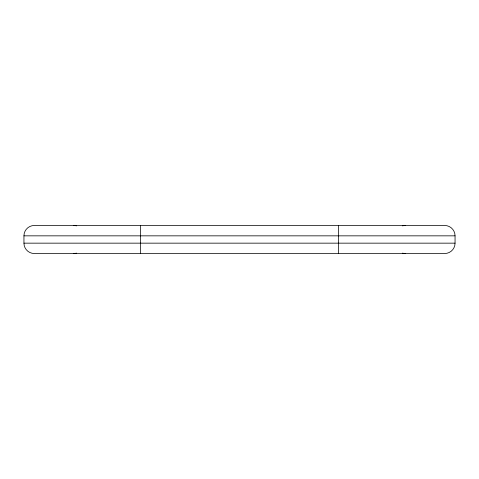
<?xml version="1.0" encoding="UTF-8"?>
<svg xmlns="http://www.w3.org/2000/svg" width="479" height="479" viewBox="0 0 479 479"><rect width="100%" height="100%" fill="white"/><g stroke="black" fill="none" stroke-linecap="round" stroke-linejoin="round"><path stroke-width="0.72" d="M23.95 235.842L455.05 235.842L455.05 243.158A10.364 10.364 0 0 1 444.686 253.523L34.314 253.523A10.364 10.364 0 0 1 23.95 243.158L23.95 235.842A10.364 10.364 0 0 1 34.314 225.477L444.686 225.477A10.364 10.364 0 0 1 455.05 235.842M23.95 243.158L455.05 243.158M338.629 225.477L338.629 253.523M140.371 225.477L140.371 253.523M73.628 225.477A10.364 10.364 0 0 1 76.478 225.878M402.522 225.878A10.364 10.364 0 0 1 405.372 225.477M76.478 253.122A10.364 10.364 0 0 1 73.628 253.523M405.372 253.523A10.364 10.364 0 0 1 402.522 253.122"/></g></svg>
